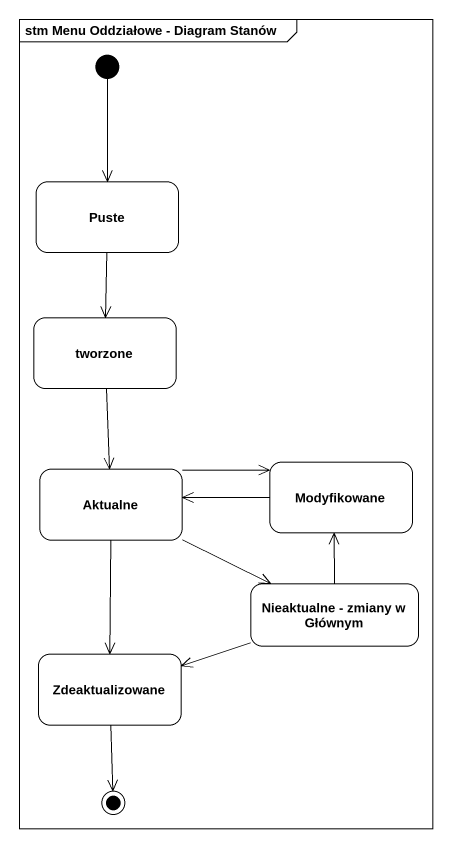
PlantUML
@startuml
mainframe stm Menu Oddziałowe - Diagram Stanów
hide empty description
state Puste
state tworzone
state Aktualne
state Modyfikowane
state "Nieaktualne - zmiany w Głównym" as Nieaktualne_zmiany_w_Głównym
state Zdeaktualizowane
[*] --> Puste
Puste --> tworzone
tworzone --> Aktualne
Aktualne -right-> Modyfikowane
Aktualne -right-> Nieaktualne_zmiany_w_Głównym
Aktualne --> Zdeaktualizowane
Modyfikowane -left-> Aktualne
Nieaktualne_zmiany_w_Głównym -up-> Modyfikowane
Nieaktualne_zmiany_w_Głównym -left-> Zdeaktualizowane
Zdeaktualizowane --> [*]
@enduml
